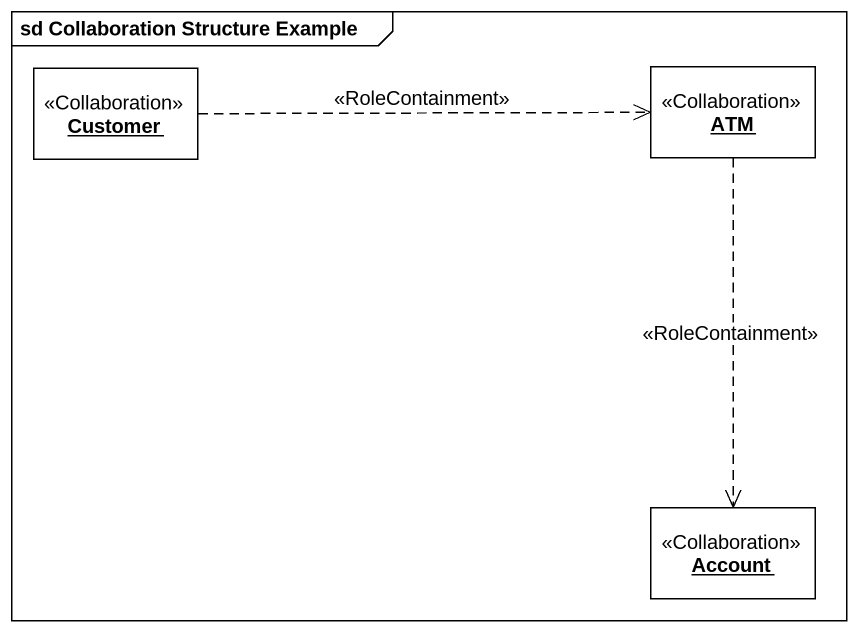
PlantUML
@startuml
mainframe sd Collaboration Structure Example
hide circle
hide empty members
object Customer <<Collaboration>>
object ATM <<Collaboration>>
object Account <<Collaboration>>
Customer .right.> ATM : <<RoleContainment>>
ATM ..> Account : <<RoleContainment>>
@enduml
